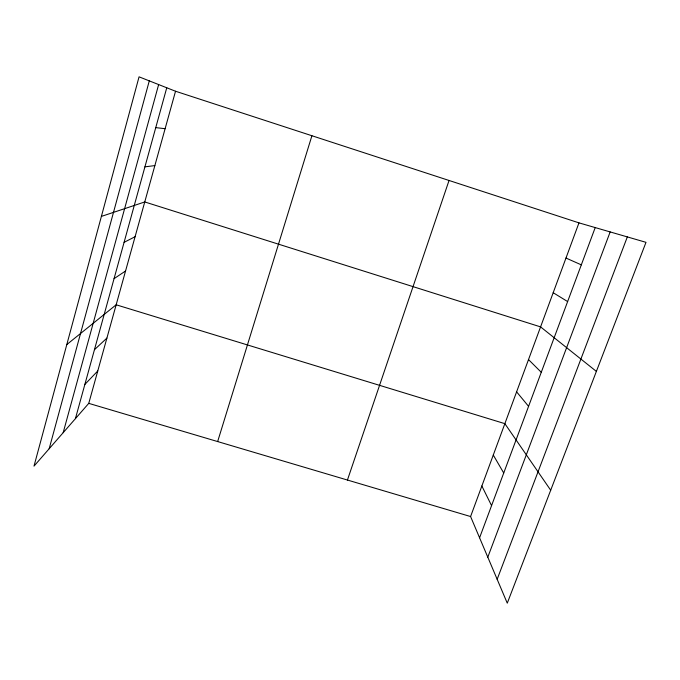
<?xml version="1.0" encoding="UTF-8"?>
<svg xmlns="http://www.w3.org/2000/svg" width="680" height="680" viewBox="0 0 680 680"><rect width="100%" height="100%" fill="white"/><g stroke="black" fill="none" stroke-linecap="round" stroke-linejoin="round"><path stroke-width="1.02" d="M49.172 448.74L149.285 80.877M63.172 432.684L158.644 84.566M75.412 418.659L166.753 87.771M88.757 403.359L175.533 91.239L139.06 76.832L34 466.131L88.757 403.359L470.585 516.545L507.271 603.168L646 242.335L578.969 222.861L175.533 91.239M217.651 441.567L311.916 135.737M347.438 480.037L449.046 180.472M470.585 516.545L578.969 222.861M479.579 537.787L595.212 227.579M487.798 557.192L610.164 231.923M497.165 579.3L627.334 236.912M84.864 384.429L97.767 370.966M94.452 349.699L106.896 338.104M66.802 344.573L116.161 304.793L504.866 423.657L550.698 490.221M114.061 278.664L125.553 270.997M124.092 242.335L135.082 236.725M101.397 216.401L144.755 201.952L540.575 326.885L596.377 371.399M144.925 166.846L154.853 165.597M155.754 127.627L165.112 128.698M565.981 258.043L581.315 264.86M553.188 292.714L567.63 301.572M528.513 359.584L541.271 372.283M516.604 391.841L528.572 406.342M493.281 455.039L503.727 473.008M481.856 485.996L491.572 505.623"/></g></svg>
